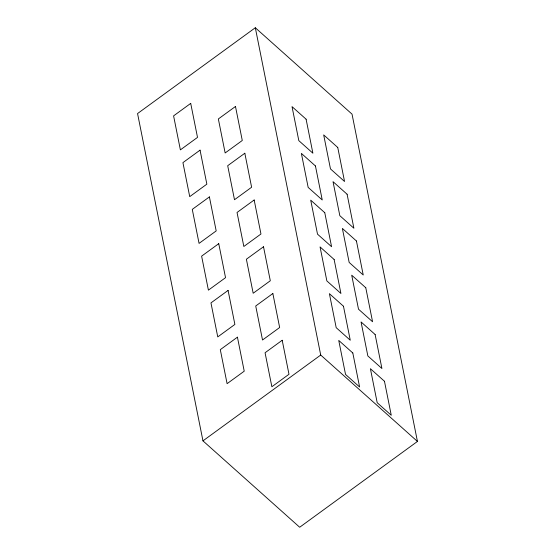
<?xml version="1.0" encoding="UTF-8"?>
<svg xmlns="http://www.w3.org/2000/svg" width="555" height="555" viewBox="0 0 555 555"><rect width="100%" height="100%" fill="white"/><g stroke="black" fill="none" stroke-linecap="round" stroke-linejoin="round"><path stroke-width="0.83" d="M255.314 27.75L137.557 113.553L202.963 440.857L299.686 527.25L417.443 441.447L352.036 114.143L255.314 27.75L320.714 355.054L417.443 441.447M202.963 440.857L320.714 355.054M190.712 103.39L173.59 115.87L180.382 149.878L197.511 137.397L190.712 103.39M235.48 106.477L218.351 118.957L225.15 152.965L242.278 140.484L235.48 106.477M200.057 150.148L182.928 162.629L189.727 196.636L206.855 184.156L200.057 150.148M244.824 153.236L227.696 165.716L234.494 199.724L251.616 187.243L244.824 153.236M209.401 196.907L192.273 209.388L199.065 243.388L216.193 230.908L209.401 196.907M254.169 199.994L237.041 212.475L243.832 246.482L260.961 234.002L254.169 199.994M218.746 243.666L201.618 256.146L208.409 290.147L225.538 277.666L218.746 243.666M263.514 246.753L246.385 259.234L253.177 293.241L270.306 280.761L263.514 246.753M228.084 290.418L210.962 302.898L217.754 336.906L234.883 324.425L228.084 290.418M272.852 293.512L255.723 305.992L262.522 340L279.651 327.519L272.852 293.512M237.429 337.176L220.3 349.657L227.099 383.665L244.228 371.184L237.429 337.176M282.197 340.271L265.068 352.751L271.867 386.752L288.988 374.271L282.197 340.271M306.096 119.2L292.027 106.636L298.819 140.644L312.888 153.208L306.096 119.2M337.752 147.477L323.683 134.907L330.475 168.914L344.544 181.478L337.752 147.477M315.441 165.959L301.372 153.395L308.164 187.396L322.233 199.966L315.441 165.959M347.097 194.236L333.028 181.665L339.82 215.673L353.889 228.237L347.097 194.236M324.779 212.718L310.71 200.154L317.509 234.154L331.578 246.725L324.779 212.718M356.435 240.988L342.366 228.424L349.164 262.432L363.234 274.996L356.435 240.988M334.124 259.476L320.055 246.906L326.853 280.913L340.923 293.477L334.124 259.476M365.78 287.747L351.71 275.183L358.502 309.19L372.571 321.754L365.78 287.747M343.469 306.235L329.399 293.664L336.191 327.672L350.26 340.236L343.469 306.235M375.125 334.505L361.055 321.942L367.847 355.942L381.916 368.513L375.125 334.505M352.813 352.987L338.744 340.423L345.536 374.431L359.605 386.995L352.813 352.987M384.469 381.264L370.4 368.7L377.192 402.701L391.261 415.272L384.469 381.264"/></g></svg>
